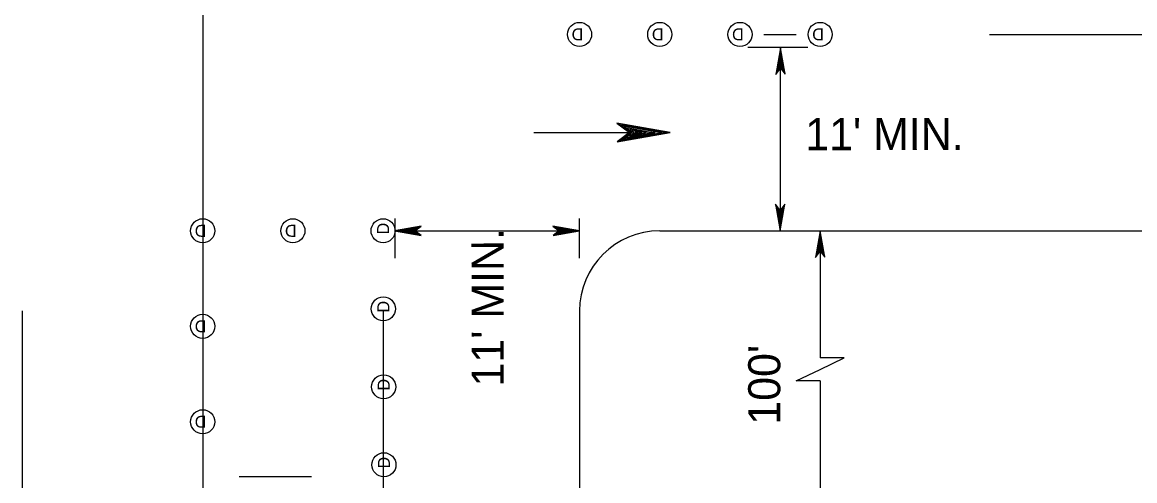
# Model space of a CAD drawing. Extents: x 499945 to 500993, y 499985 to 500645.
# Drawn here: x 500421.8 to 500560.5, y 500247.2 to 500304.3 of the extents above; entities that cross this region are included whole.
import ezdxf

# ---------------------------------------------------------------- set-up
doc = ezdxf.new("R2010")
doc.units = 0
for name, color, linetype in [('1', 7, 'Continuous'), ('24', 7, 'Continuous'), ('39', 7, 'Continuous'), ('5', 7, 'Continuous'), ('56', 7, 'Continuous'), ('60', 7, 'Continuous')]:
    doc.layers.add(name, color=color, linetype=linetype)

msp = doc.modelspace()

# ---------------------------------------------------------------- linework, layer by layer
at = {"layer": '1'}
for p, q in [((500444.33, 500622.61), (500444.33, 500009.96)), ((500514.27, 500302.81), (500518.27, 500302.81)), ((500542.35, 500302.81), (500917.85, 500302.81)), ((500468.3, 500274.93), (500468.3, 500279.84)), ((500491.29, 500274.93), (500491.29, 500279.84)), ((500501.28, 500278.33), (500917.85, 500278.33)), ((500521.27, 500278.33), (500521.27, 500262.49)), ((500421.85, 500268.33), (500421.85, 500009.96)), ((500466.81, 500268.33), (500466.81, 500009.96)), ((500491.29, 500268.33), (500491.29, 500009.96)), ((500524.27, 500262.49), (500521.27, 500262.49)), ((500521.27, 500261.05), (500524.27, 500262.49)), ((500518.27, 500259.61), (500521.27, 500261.05)), ((500521.27, 500259.61), (500518.27, 500259.61)), ((500521.27, 500259.61), (500521.27, 500243.35)), ((500457.89, 500247.66), (500448.89, 500247.66))]:
    msp.add_line(p, q, dxfattribs=at)
msp.add_arc((500501.28, 500268.33), 9.99, 90, 180, dxfattribs=at)
at = {"layer": '24'}
msp.add_line((500485.6, 500290.57), (500497.53, 500290.57), dxfattribs=at)
for points in [[(500516.32, 500301.14), (500515.73, 500297.81), (500516.32, 500298.61), (500516.9, 500297.83), (500516.32, 500301.14), (500516.32, 500300.92), (500515.77, 500297.91), (500516.33, 500298.67), (500516.85, 500297.97), (500516.33, 500300.8), (500516.32, 500300.69), (500515.86, 500298.11), (500516.32, 500298.69), (500516.78, 500298.09), (500516.32, 500300.64), (500516.33, 500300.53), (500515.93, 500298.27), (500516.32, 500298.71), (500516.72, 500298.26), (500516.34, 500300.21), (500516.33, 500300.02), (500516.01, 500298.44), (500516.31, 500298.75), (500516.64, 500298.42), (500516.32, 500299.99), (500516.31, 500299.81), (500516.1, 500298.62), (500516.34, 500298.85), (500516.56, 500298.6), (500516.32, 500299.64), (500516.3, 500299.48), (500516.17, 500298.76), (500516.33, 500298.88), (500516.5, 500298.69), (500516.32, 500299.39), (500516.21, 500298.93), (500516.33, 500298.99), (500516.46, 500298.79), (500516.34, 500299.27), (500516.26, 500298.97), (500516.36, 500299.1), (500516.42, 500298.95), (500516.33, 500299.1), (500516.31, 500299.02)], [(500502.59, 500290.57), (500495.94, 500291.74), (500497.53, 500290.57), (500495.98, 500289.41), (500502.59, 500290.57), (500502.15, 500290.55), (500496.13, 500291.65), (500497.65, 500290.55), (500496.24, 500289.5), (500501.91, 500290.53), (500501.69, 500290.57), (500496.53, 500291.48), (500497.69, 500290.55), (500496.5, 500289.65), (500501.59, 500290.57), (500501.37, 500290.53), (500496.86, 500291.35), (500497.73, 500290.57), (500496.84, 500289.76), (500500.72, 500290.53), (500500.35, 500290.53), (500497.19, 500291.18), (500497.81, 500290.59), (500497.14, 500289.92), (500500.28, 500290.57), (500499.93, 500290.59), (500497.55, 500290.99), (500498.01, 500290.53), (500497.51, 500290.08), (500499.6, 500290.57), (500499.26, 500290.6), (500497.84, 500290.87), (500498.07, 500290.55), (500497.69, 500290.2), (500499.09, 500290.57), (500498.16, 500290.79), (500498.3, 500290.53), (500497.89, 500290.28), (500498.86, 500290.53), (500498.25, 500290.69), (500498.5, 500290.48), (500498.21, 500290.36), (500498.5, 500290.55), (500498.35, 500290.59)], [(500516.27, 500278.33), (500516.86, 500281.65), (500516.27, 500280.86), (500515.69, 500281.63), (500516.27, 500278.33), (500516.27, 500278.55), (500516.82, 500281.56), (500516.27, 500280.79), (500515.74, 500281.5), (500516.26, 500278.67), (500516.27, 500278.78), (500516.73, 500281.35), (500516.27, 500280.78), (500515.82, 500281.37), (500516.27, 500278.83), (500516.26, 500278.94), (500516.66, 500281.19), (500516.27, 500280.75), (500515.87, 500281.2), (500516.26, 500279.26), (500516.26, 500279.45), (500516.58, 500281.02), (500516.28, 500280.72), (500515.95, 500281.05), (500516.27, 500279.48), (500516.28, 500279.66), (500516.49, 500280.84), (500516.26, 500280.62), (500516.03, 500280.86), (500516.27, 500279.82), (500516.29, 500279.99), (500516.43, 500280.7), (500516.27, 500280.58), (500516.09, 500280.78), (500516.27, 500280.07), (500516.38, 500280.54), (500516.26, 500280.47), (500516.13, 500280.68), (500516.26, 500280.19), (500516.33, 500280.5), (500516.23, 500280.37), (500516.17, 500280.51), (500516.27, 500280.37), (500516.28, 500280.45)], [(500468.24, 500278.33), (500471.56, 500277.74), (500470.77, 500278.33), (500471.55, 500278.9), (500468.24, 500278.33), (500468.46, 500278.33), (500471.47, 500277.78), (500470.71, 500278.33), (500471.41, 500278.86), (500468.58, 500278.34), (500468.69, 500278.33), (500471.27, 500277.87), (500470.69, 500278.33), (500471.29, 500278.78), (500468.74, 500278.33), (500468.85, 500278.34), (500471.11, 500277.94), (500470.67, 500278.33), (500471.11, 500278.73), (500469.17, 500278.34), (500469.36, 500278.34), (500470.94, 500278.02), (500470.63, 500278.32), (500470.96, 500278.65), (500469.39, 500278.33), (500469.57, 500278.32), (500470.76, 500278.11), (500470.53, 500278.34), (500470.78, 500278.57), (500469.73, 500278.33), (500469.9, 500278.31), (500470.61, 500278.17), (500470.5, 500278.33), (500470.69, 500278.51), (500469.99, 500278.33), (500470.45, 500278.22), (500470.39, 500278.34), (500470.59, 500278.47), (500470.11, 500278.34), (500470.41, 500278.27), (500470.28, 500278.37), (500470.43, 500278.43), (500470.28, 500278.33), (500470.36, 500278.32)], [(500491.29, 500278.33), (500487.97, 500278.91), (500488.76, 500278.33), (500487.99, 500277.75), (500491.29, 500278.33), (500491.07, 500278.32), (500488.06, 500278.87), (500488.82, 500278.32), (500488.12, 500277.79), (500490.95, 500278.31), (500490.84, 500278.33), (500488.26, 500278.78), (500488.84, 500278.32), (500488.25, 500277.87), (500490.79, 500278.33), (500490.68, 500278.31), (500488.43, 500278.72), (500488.87, 500278.33), (500488.42, 500277.92), (500490.36, 500278.31), (500490.17, 500278.31), (500488.59, 500278.63), (500488.9, 500278.34), (500488.57, 500278), (500490.14, 500278.33), (500489.96, 500278.34), (500488.77, 500278.54), (500489, 500278.31), (500488.76, 500278.08), (500489.8, 500278.33), (500489.63, 500278.34), (500488.92, 500278.48), (500489.04, 500278.32), (500488.84, 500278.14), (500489.54, 500278.33), (500489.08, 500278.44), (500489.15, 500278.31), (500488.94, 500278.18), (500489.43, 500278.31), (500489.12, 500278.39), (500489.25, 500278.28), (500489.1, 500278.22), (500489.25, 500278.32), (500489.17, 500278.34)], [(500521.27, 500278.33), (500520.68, 500275), (500521.27, 500275.8), (500521.85, 500275.02), (500521.27, 500278.33), (500521.28, 500278.1), (500520.73, 500275.1), (500521.28, 500275.86), (500521.8, 500275.15), (500521.29, 500277.99), (500521.27, 500277.88), (500520.81, 500275.3), (500521.28, 500275.88), (500521.73, 500275.28), (500521.27, 500277.82), (500521.29, 500277.71), (500520.88, 500275.46), (500521.27, 500275.9), (500521.67, 500275.45), (500521.29, 500277.39), (500521.29, 500277.21), (500520.96, 500275.63), (500521.26, 500275.93), (500521.59, 500275.6), (500521.27, 500277.17), (500521.26, 500276.99), (500521.06, 500275.81), (500521.29, 500276.04), (500521.51, 500275.79), (500521.27, 500276.83), (500521.25, 500276.66), (500521.12, 500275.95), (500521.28, 500276.07), (500521.45, 500275.87), (500521.27, 500276.58), (500521.16, 500276.11), (500521.29, 500276.18), (500521.41, 500275.98), (500521.29, 500276.46), (500521.21, 500276.16), (500521.31, 500276.28), (500521.37, 500276.14), (500521.28, 500276.28), (500521.26, 500276.21)]]:
    msp.add_lwpolyline(points, dxfattribs=at)
at = {"layer": '39'}
msp.add_line((500512.25, 500301.21), (500519.73, 500301.21), dxfattribs=at)
at = {"layer": '5'}
for p, q in [((500516.27, 500301.21), (500516.27, 500278.33)), ((500468.3, 500278.33), (500491.29, 500278.33))]:
    msp.add_line(p, q, dxfattribs=at)
at = {"layer": '56'}
for centre in [(500491.29, 500302.81), (500501.28, 500302.81), (500511.28, 500302.81), (500521.27, 500302.81), (500444.33, 500278.33), (500455.57, 500278.33), (500466.81, 500278.33), (500466.84, 500268.6), (500444.33, 500266.42), (500466.88, 500258.88), (500444.33, 500254.52), (500466.91, 500249.16)]:
    msp.add_circle(centre, 1.5, dxfattribs=at)
at = {"layer": '60'}
for centre in [(500491.29, 500302.81), (500501.28, 500302.81), (500511.28, 500302.81), (500521.27, 500302.81), (500444.33, 500278.33), (500455.57, 500278.33), (500466.81, 500278.33), (500466.84, 500268.6), (500444.33, 500266.42), (500466.88, 500258.88), (500444.33, 500254.52), (500466.91, 500249.16)]:
    msp.add_circle(centre, 1.5, dxfattribs=at)

# ---------------------------------------------------------------- texts
at = {"layer": '1'}
for s, rotation, p in [("11' MIN.", 0.0593, (500519.41, 500288.37)), ("11' MIN.", 90.0593, (500481.84, 500258.92)), ("100'", 90, (500516.3, 500254.16))]:
    msp.add_text(s, height=4, rotation=rotation, dxfattribs=at).set_placement(p)
at = {"layer": '56'}
for rotation, p in [(180, (500491.75, 500303.56)), (180, (500501.75, 500303.56)), (180, (500511.74, 500303.56)), (180, (500521.73, 500303.56)), (180, (500444.79, 500279.07)), (180, (500456.03, 500279.07)), (90, (500467.56, 500277.87)), (90, (500467.59, 500268.14)), (180, (500444.79, 500267.17)), (90, (500467.63, 500258.42)), (180, (500444.79, 500255.27)), (90, (500467.66, 500248.7))]:
    msp.add_text('D', height=1.5, rotation=rotation, dxfattribs=at).set_placement(p)

doc.saveas('drawing.dxf')
